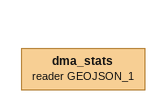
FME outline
dma_stats (reader GEOJSON_1)
